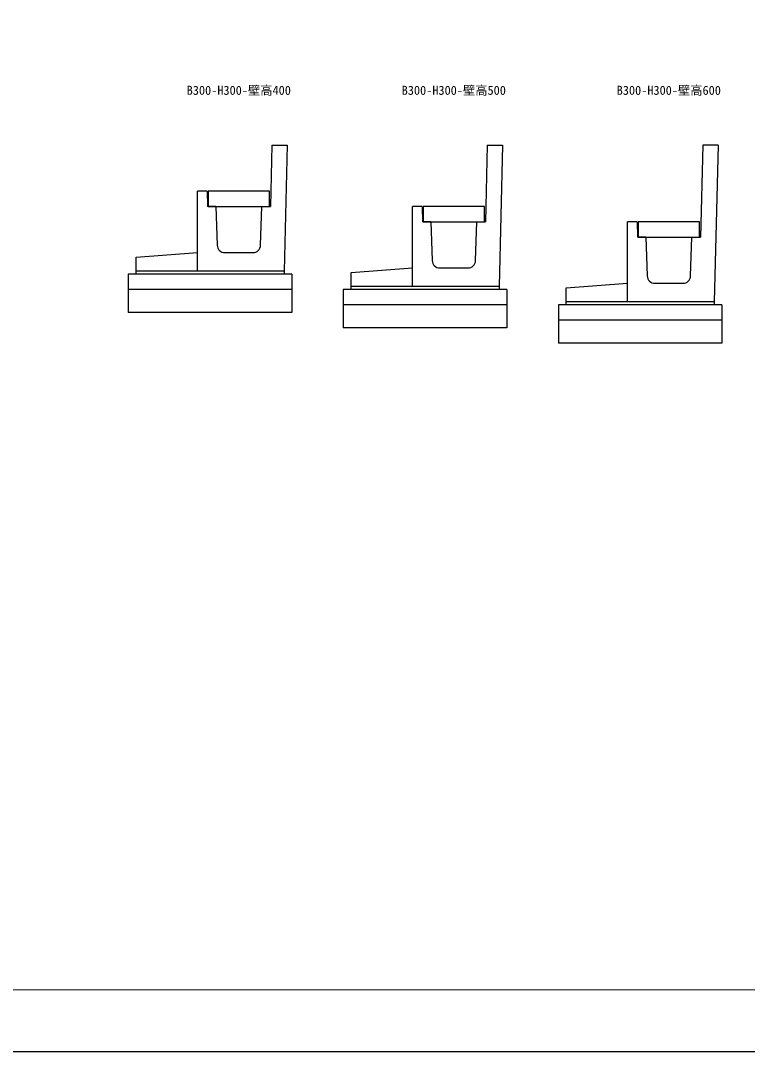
# Model space of a CAD drawing. Units: millimetres, scale not verified. Extents: x -16800 to 16800, y -5940 to 5940.
# Drawn here: x -11174 to -6441, y -5940 to 773 of the extents above; entities that cross this region are included whole.
import ezdxf
from ezdxf.enums import TextEntityAlignment as Align

# ---------------------------------------------------------------- set-up
doc = ezdxf.new("R2010")
doc.units = ezdxf.units.MM
doc.header["$LTSCALE"] = 20
for name, color, linetype, lineweight in [('0-1_Defpoints', 5, 'Continuous', 25), ('0-2_HATCH', 6, 'Continuous', 25), ('0-5_OUTLINE', 3, 'Continuous', 25), ('0-6_TXT', 7, 'Continuous', 25), ('0-7_WAKU', 3, 'Continuous', 13)]:
    doc.layers.add(name, color=color, linetype=linetype, lineweight=lineweight)
doc.styles.add('ＭＳ ゴシック', font='')
doc.styles.get('ＭＳ ゴシック').set_extended_font_data('MS Gothic')

msp = doc.modelspace()

# ---------------------------------------------------------------- linework, layer by layer
at = {"layer": '0-1_Defpoints'}
msp.add_lwpolyline([(-16800, -5940), (0, -5940), (0, 5940), (-16800, 5940)], close=True, dxfattribs=at)
at = {"layer": '0-2_HATCH'}
for points in [[(-9952.33, -337.89), (-9952.33, -437.89), (-9552.33, -437.89), (-9552.33, -337.89)], [(-8552.33, -437.89), (-8552.33, -537.89), (-8152.33, -537.89), (-8152.33, -437.89)], [(-7152.33, -537.89), (-7152.33, -637.89), (-6752.33, -637.89), (-6752.33, -537.89)]]:
    msp.add_lwpolyline(points, close=True, dxfattribs=at)
at = {"layer": '0-5_OUTLINE'}
for p, q in [((-9537.33, -37.89), (-9547.33, -437.89)), ((-9537.33, -37.89), (-9437.33, -37.89)), ((-9437.33, -37.89), (-9457.83, -857.89)), ((-8134.83, -37.89), (-8147.33, -537.89)), ((-8134.83, -37.89), (-8034.83, -37.89)), ((-8034.83, -37.89), (-8057.83, -957.89)), ((-6732.33, -37.89), (-6747.33, -637.89)), ((-6632.33, -37.89), (-6732.33, -37.89)), ((-6632.33, -37.89), (-6657.83, -1057.89)), ((-9959.83, -337.89), (-10022.33, -337.89)), ((-10022.33, -857.89), (-10022.33, -337.89)), ((-9959.83, -337.89), (-9957.33, -437.89)), ((-9902.33, -437.89), (-9957.33, -437.89)), ((-9902.33, -437.89), (-9893.94, -689.56)), ((-8559.83, -437.89), (-8622.33, -437.89)), ((-8622.33, -957.89), (-8622.33, -437.89)), ((-8559.83, -437.89), (-8557.33, -537.89)), ((-8502.33, -537.89), (-8557.33, -537.89)), ((-8502.33, -537.89), (-8493.94, -789.56)), ((-7159.83, -537.89), (-7222.33, -537.89)), ((-7222.33, -1057.89), (-7222.33, -537.89)), ((-7159.83, -537.89), (-7157.33, -637.89)), ((-7102.33, -637.89), (-7157.33, -637.89)), ((-7102.33, -637.89), (-7093.94, -889.56)), ((-9843.97, -737.89), (-9660.69, -737.89)), ((-9457.83, -857.89), (-10422.33, -857.89)), ((-9457.83, -857.89), (-9457.83, -877.89)), ((-8443.97, -837.89), (-8260.69, -837.89)), ((-10472.33, -877.89), (-10472.33, -1127.89)), ((-9407.33, -877.89), (-10472.33, -877.89)), ((-7043.97, -937.89), (-6860.69, -937.89)), ((-9407.33, -977.89), (-10472.33, -977.89)), ((-9072.33, -977.89), (-9072.33, -1227.89)), ((-8007.33, -977.89), (-9072.33, -977.89)), ((-8057.83, -957.89), (-9022.33, -957.89)), ((-8057.83, -957.89), (-8057.83, -977.89)), ((-6657.83, -1057.89), (-7622.33, -1057.89)), ((-6657.83, -1057.89), (-6657.83, -1077.89)), ((-8007.33, -1077.89), (-9072.33, -1077.89)), ((-7672.33, -1077.89), (-7672.33, -1327.89)), ((-6607.33, -1077.89), (-7672.33, -1077.89)), ((-6607.33, -1177.89), (-7672.33, -1177.89))]:
    msp.add_line(p, q, dxfattribs=at)
for points in [[(-9610.72, -689.56), (-9602.33, -437.89), (-9547.33, -437.89)], [(-8210.72, -789.56), (-8202.33, -537.89), (-8147.33, -537.89)], [(-6810.72, -889.56), (-6802.33, -637.89), (-6747.33, -637.89)], [(-10422.33, -877.89), (-10422.33, -767.89), (-10022.33, -737.89)], [(-9022.33, -977.89), (-9022.33, -867.89), (-8622.33, -837.89)], [(-9407.33, -877.89), (-9407.33, -1127.89), (-10472.33, -1127.89)], [(-7622.33, -1077.89), (-7622.33, -967.89), (-7222.33, -937.89)], [(-8007.33, -977.89), (-8007.33, -1227.89), (-9072.33, -1227.89)], [(-6607.33, -1077.89), (-6607.33, -1327.89), (-7672.33, -1327.89)]]:
    msp.add_lwpolyline(points, dxfattribs=at)
for centre, start, end in [((-9843.97, -687.89), 182.02139, 270.77773), ((-9660.69, -687.89), 269.56623, 358.41595), ((-8443.97, -787.89), 182.02139, 270.77773), ((-8260.69, -787.89), 269.56623, 358.41595), ((-7043.97, -887.89), 182.02139, 270.77773), ((-6860.69, -887.89), 269.56623, 358.41595)]:
    msp.add_arc(centre, 50, start, end, dxfattribs=at)
at = {"layer": '0-7_WAKU'}
msp.add_lwpolyline([(-16400, -5540), (-400, -5540), (-400, 5540), (-16400, 5540)], close=True, dxfattribs=at)

# ---------------------------------------------------------------- texts
at = {"layer": '0-6_TXT', "style": 'ＭＳ ゴシック'}
for s, p in [('B300-H300-壁高400', (-10092.33, 272.11)), ('B300-H300-壁高500', (-8692.33, 272.11)), ('B300-H300-壁高600', (-7292.33, 272.11))]:
    msp.add_text(s, height=58.65, dxfattribs=at).set_placement(p, align=Align.BOTTOM_LEFT)

doc.saveas('drawing.dxf')
